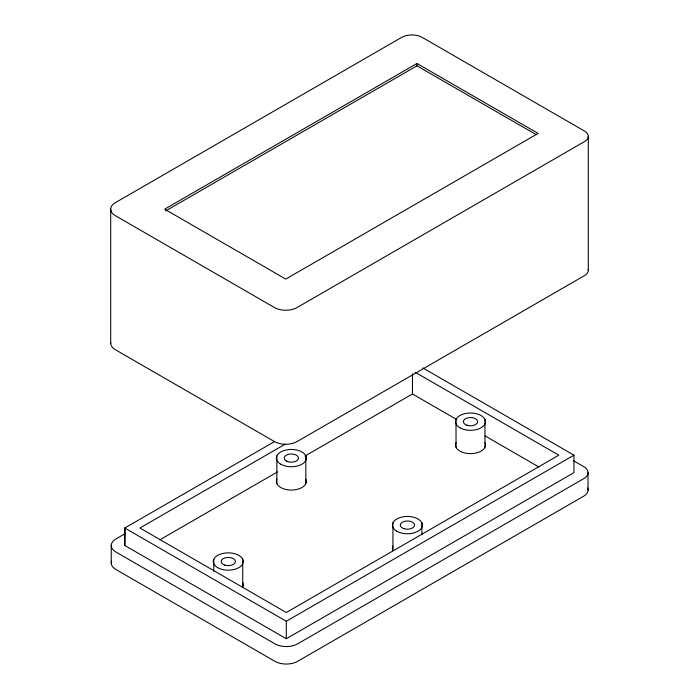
<?xml version="1.0" encoding="UTF-8"?>
<svg xmlns="http://www.w3.org/2000/svg" width="699" height="699" viewBox="0 0 699 699"><rect width="100%" height="100%" fill="white"/><g stroke="black" fill="none" stroke-linecap="round" stroke-linejoin="round"><path stroke-width="1.05" d="M416.98 63.487L164.649 209.167L285.769 279.093L538.099 133.413L416.98 63.487L416.98 65.82L536.22 134.662M165.593 210.949L416.98 65.82M422.851 367.936L573.958 455.171L573.958 472.655L286.293 638.737L124.798 545.5L124.798 528.016L274.41 441.646M125.374 533.512L115.92 538.973A15.99 9.227 0 0 0 115.92 552.027L274.987 643.866A15.99 9.227 0 0 0 297.599 643.866L583.744 478.658A14.705 8.484 0 0 0 583.744 466.652L573.372 460.667M285.157 444.18L139.94 528.016L286.293 612.516L558.816 455.171L415.293 372.314M124.798 545.5L125.007 527.902M159.748 539.89L277.617 471.842M304.965 456.054L412.462 393.991L456.84 419.61M124.798 528.016L286.293 621.254L573.958 455.171M485.167 435.966L538.99 467.037M588.296 136.322L588.296 270.356M588.051 472.655L588.051 490.139M484.975 419.426L484.975 447.22M456.019 419.426L456.019 447.22M421.89 522.861L421.89 534.761M412.462 373.86L412.462 393.991M392.934 522.861L392.934 550.655A14.985 8.65 0 0 1 392.934 546.172M305.821 455.853L305.821 483.638M286.293 621.254L286.293 638.737M276.865 455.853L276.865 483.638M242.736 559.287L242.736 587.073A14.985 8.65 0 0 0 242.736 582.59M213.78 559.287L213.78 571.179M111.237 545.5L111.237 562.983M110.704 209.167L110.704 343.2M110.739 342.597A15.99 9.227 0 0 0 115.387 349.727L274.462 441.567A15.99 9.227 0 0 0 297.075 441.567L584.53 275.598A12.844 7.418 0 0 0 588.182 269.386M587.553 487.946A14.705 8.484 0 0 1 583.744 496.141L297.599 661.35A15.99 9.227 0 0 1 274.987 661.35L115.92 569.51A15.99 9.227 0 0 1 111.543 561.183M305.821 479.156A14.985 8.65 0 0 1 291.343 490.051A14.985 8.65 0 0 1 276.865 479.156M484.975 442.738A14.985 8.65 0 0 1 470.497 453.634A14.985 8.65 0 0 1 456.019 442.738M401.541 37.44L115.387 202.64A15.99 9.227 0 0 0 115.387 215.694L274.462 307.534A15.99 9.227 0 0 0 297.075 307.534L584.53 141.574A12.844 7.418 0 0 0 584.53 131.08L422.327 37.44A14.705 8.484 0 0 0 401.541 37.44M403.847 528.671A7.139 4.124 0 0 0 414.551 525.106A7.139 4.124 0 0 0 403.847 521.533A7.139 4.124 0 0 0 403.847 528.671M286.293 460.999A7.139 4.124 0 0 0 298.237 459.156A7.139 4.124 0 0 0 289.491 454.105A7.139 4.124 0 0 0 286.293 460.999M217.66 567.64A14.985 8.65 0 0 0 242.736 563.761A14.985 8.65 0 0 0 224.379 553.162A14.985 8.65 0 0 0 217.66 567.64M396.814 531.223A14.985 8.65 0 0 0 421.89 527.343A14.985 8.65 0 0 0 403.533 516.744A14.985 8.65 0 0 0 396.814 531.223M280.745 464.206A14.985 8.65 0 0 0 305.821 460.326A14.985 8.65 0 0 0 287.464 449.728A14.985 8.65 0 0 0 280.745 464.206M459.898 427.788A14.985 8.65 0 0 0 484.975 423.909A14.985 8.65 0 0 0 466.617 413.31A14.985 8.65 0 0 0 459.898 427.788M224.694 565.089A7.139 4.124 0 0 0 235.397 561.524A7.139 4.124 0 0 0 224.694 557.959A7.139 4.124 0 0 0 224.694 565.089M466.932 425.237A7.139 4.124 0 0 0 477.635 421.672A7.139 4.124 0 0 0 466.932 418.098A7.139 4.124 0 0 0 466.932 425.237"/></g></svg>
